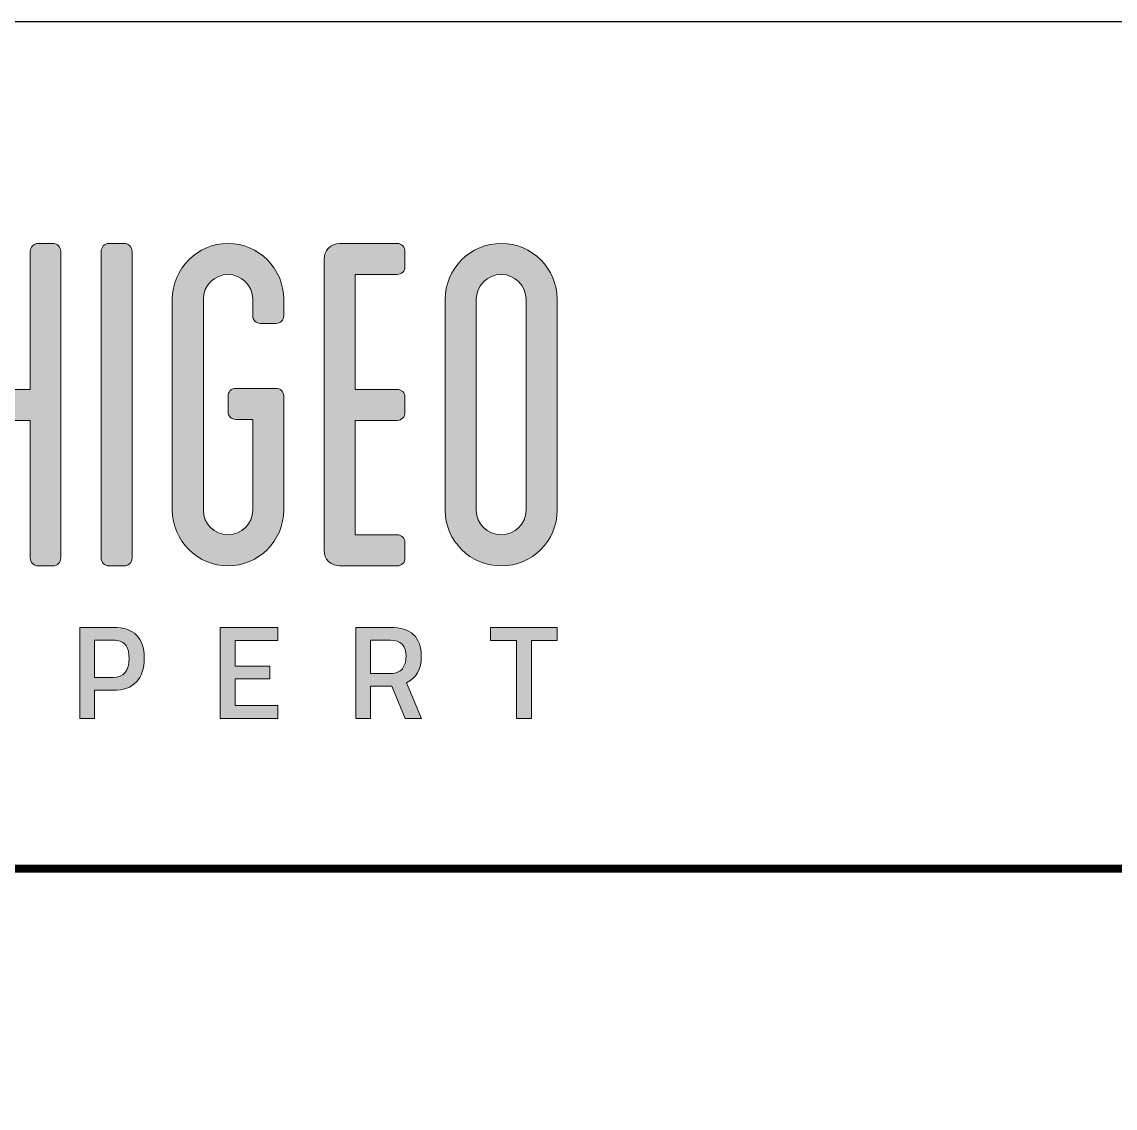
# Model space of a CAD drawing. Header units: millimetres. Extents: x 1856675 to 1856923, y 3169023 to 3169196.
# Drawn here: x 1856890.62 to 1856900.94, y 3169077.19 to 3169087.44 of the extents above; entities that cross this region are included whole.
import ezdxf

# ---------------------------------------------------------------- set-up
doc = ezdxf.new("R2010")
doc.units = ezdxf.units.MM
doc.layers.add('Mise en Page', color=7, linetype='Continuous')

# ---------------------------------------------------------------- blocks, each defined once
blk = doc.blocks.new('A$C020C30D2')
at = {"layer": 'Mise en Page', "true_color": 0x575756}
h = blk.add_hatch(color=251, dxfattribs=at)
h.dxf.hatch_style = 1
edge = h.paths.add_edge_path()
edge.add_spline(control_points=[(7.351, 1.442), (7.392, 1.442), (7.424, 1.474), (7.424, 1.516), (7.424, 1.516), (7.424, 4.411), (7.424, 4.411)], knot_values=[18, 18, 18, 18, 19, 19, 19, 20, 20, 20, 20], degree=3, periodic=0)
edge.add_spline(control_points=[(7.424, 4.411), (7.424, 4.448), (7.392, 4.484), (7.351, 4.484)], knot_values=[20, 20, 20, 20, 21, 21, 21, 21], degree=3, periodic=0)
edge.add_spline(control_points=[(7.351, 4.484), (7.351, 4.484), (7.209, 4.484), (7.209, 4.484)], knot_values=[0, 0, 0, 0, 1, 1, 1, 1], degree=3, periodic=0)
edge.add_spline(control_points=[(7.209, 4.484), (7.168, 4.484), (7.136, 4.448), (7.136, 4.411), (7.136, 4.411), (7.136, 4.085), (7.136, 3.759)], knot_values=[1, 1, 1, 1, 2, 2, 2, 2.5, 2.5, 2.5, 2.5], degree=3, periodic=0)
edge.add_spline(control_points=[(7.136, 3.759), (7.136, 3.433), (7.136, 3.107), (7.136, 3.107), (7.136, 3.107), (7.018, 3.107), (6.9, 3.107)], knot_values=[2.5, 2.5, 2.5, 2.5, 3, 3, 3, 3.5, 3.5, 3.5, 3.5], degree=3, periodic=0)
edge.add_spline(control_points=[(6.9, 3.107), (6.782, 3.107), (6.665, 3.107), (6.665, 3.107), (6.665, 3.107), (6.665, 4.411), (6.665, 4.411)], knot_values=[3.5, 3.5, 3.5, 3.5, 4, 4, 4, 5, 5, 5, 5], degree=3, periodic=0)
edge.add_spline(control_points=[(6.665, 4.411), (6.665, 4.448), (6.633, 4.484), (6.591, 4.484), (6.591, 4.484), (6.445, 4.484), (6.445, 4.484)], knot_values=[5, 5, 5, 5, 6, 6, 6, 7, 7, 7, 7], degree=3, periodic=0)
edge.add_spline(control_points=[(6.445, 4.484), (6.404, 4.484), (6.372, 4.448), (6.372, 4.411)], knot_values=[7, 7, 7, 7, 8, 8, 8, 8], degree=3, periodic=0)
edge.add_spline(control_points=[(6.372, 4.411), (6.372, 4.411), (6.372, 4.407), (6.372, 4.407)], knot_values=[8.00001, 8.00001, 8.00001, 8.00001, 8.99999, 8.99999, 8.99999, 8.99999], degree=3, periodic=0)
edge.add_spline(control_points=[(6.372, 4.407), (6.372, 4.407), (6.372, 4.407), (6.372, 4.407), (6.372, 4.407), (6.372, 1.516), (6.372, 1.516)], knot_values=[8.99999, 8.99999, 8.99999, 8.99999, 9.5, 9.5, 9.5, 10, 10, 10, 10], degree=3, periodic=0)
edge.add_spline(control_points=[(6.372, 1.516), (6.372, 1.474), (6.404, 1.442), (6.445, 1.442), (6.445, 1.442), (6.591, 1.442), (6.591, 1.442)], knot_values=[10, 10, 10, 10, 11, 11, 11, 12, 12, 12, 12], degree=3, periodic=0)
edge.add_spline(control_points=[(6.591, 1.442), (6.633, 1.442), (6.665, 1.474), (6.665, 1.516), (6.665, 1.516), (6.665, 1.84), (6.665, 2.165)], knot_values=[12, 12, 12, 12, 13, 13, 13, 13.5, 13.5, 13.5, 13.5], degree=3, periodic=0)
edge.add_spline(control_points=[(6.665, 2.165), (6.665, 2.49), (6.665, 2.815), (6.665, 2.815), (6.665, 2.815), (6.782, 2.815), (6.9, 2.815)], knot_values=[13.5, 13.5, 13.5, 13.5, 14, 14, 14, 14.5, 14.5, 14.5, 14.5], degree=3, periodic=0)
edge.add_spline(control_points=[(6.9, 2.815), (7.018, 2.815), (7.136, 2.815), (7.136, 2.815), (7.136, 2.815), (7.136, 1.516), (7.136, 1.516)], knot_values=[14.5, 14.5, 14.5, 14.5, 15, 15, 15, 16, 16, 16, 16], degree=3, periodic=0)
edge.add_spline(control_points=[(7.136, 1.516), (7.136, 1.474), (7.168, 1.442), (7.209, 1.442), (7.209, 1.442), (7.351, 1.442), (7.351, 1.442)], knot_values=[16, 16, 16, 16, 17, 17, 17, 18, 18, 18, 18], degree=3, periodic=0)
h = blk.add_hatch(color=251, dxfattribs=at)
h.dxf.hatch_style = 1
edge = h.paths.add_edge_path()
edge.add_spline(control_points=[(8.023, 1.442), (8.064, 1.442), (8.096, 1.474), (8.096, 1.516), (8.096, 1.516), (8.096, 2.239), (8.096, 2.963)], knot_values=[7, 7, 7, 7, 8, 8, 8, 8.5, 8.5, 8.5, 8.5], degree=3, periodic=0)
edge.add_spline(control_points=[(8.096, 2.963), (8.096, 3.687), (8.096, 4.411), (8.096, 4.411)], knot_values=[8.5, 8.5, 8.5, 8.5, 9, 9, 9, 9], degree=3, periodic=0)
edge.add_spline(control_points=[(8.096, 4.411), (8.096, 4.448), (8.064, 4.484), (8.023, 4.484), (8.023, 4.484), (7.877, 4.484), (7.877, 4.484)], knot_values=[0, 0, 0, 0, 1, 1, 1, 2, 2, 2, 2], degree=3, periodic=0)
edge.add_spline(control_points=[(7.877, 4.484), (7.836, 4.484), (7.804, 4.448), (7.804, 4.411)], knot_values=[2, 2, 2, 2, 3, 3, 3, 3], degree=3, periodic=0)
edge.add_spline(control_points=[(7.804, 4.411), (7.804, 4.411), (7.804, 4.407), (7.804, 4.407)], knot_values=[3.00001, 3.00001, 3.00001, 3.00001, 3.99999, 3.99999, 3.99999, 3.99999], degree=3, periodic=0)
edge.add_spline(control_points=[(7.804, 4.407), (7.804, 4.407), (7.804, 4.407), (7.804, 4.407), (7.804, 4.407), (7.804, 1.516), (7.804, 1.516)], knot_values=[3.99999, 3.99999, 3.99999, 3.99999, 4, 4, 4, 5, 5, 5, 5], degree=3, periodic=0)
edge.add_spline(control_points=[(7.804, 1.516), (7.804, 1.474), (7.836, 1.442), (7.877, 1.442), (7.877, 1.442), (8.023, 1.442), (8.023, 1.442)], knot_values=[5, 5, 5, 5, 6, 6, 6, 7, 7, 7, 7], degree=3, periodic=0)
h = blk.add_hatch(color=251, dxfattribs=at)
h.dxf.hatch_style = 1
edge = h.paths.add_edge_path()
edge.add_spline(control_points=[(9.308, 3.73), (9.308, 3.73), (9.455, 3.73), (9.455, 3.73), (9.496, 3.73), (9.528, 3.762), (9.528, 3.803), (9.528, 3.803), (9.528, 3.958), (9.528, 3.958), (9.528, 4.247), (9.29, 4.484), (9.002, 4.484), (8.714, 4.484), (8.476, 4.247), (8.476, 3.958), (8.476, 3.958), (8.476, 1.968), (8.476, 1.968), (8.476, 1.68), (8.714, 1.442), (9.002, 1.442), (9.29, 1.442), (9.528, 1.68), (9.528, 1.968), (9.528, 1.968), (9.528, 3.043), (9.528, 3.043), (9.528, 3.085), (9.496, 3.117), (9.455, 3.117), (9.455, 3.117), (9.075, 3.117), (9.075, 3.117), (9.034, 3.117), (9.002, 3.085), (9.002, 3.043), (9.002, 3.043), (9.002, 2.897), (9.002, 2.897), (9.002, 2.856), (9.034, 2.824), (9.075, 2.824), (9.075, 2.824), (9.235, 2.824), (9.235, 2.824), (9.235, 2.824), (9.235, 1.968), (9.235, 1.968), (9.235, 1.84), (9.13, 1.735), (9.002, 1.735), (8.874, 1.735), (8.769, 1.84), (8.769, 1.968), (8.769, 1.968), (8.769, 3.958), (8.769, 3.958), (8.769, 4.086), (8.874, 4.192), (9.002, 4.192), (9.13, 4.192), (9.235, 4.086), (9.235, 3.958), (9.235, 3.958), (9.235, 3.803), (9.235, 3.803), (9.235, 3.762), (9.267, 3.73), (9.308, 3.73)], knot_values=[0, 0, 0, 0, 1, 1, 1, 2, 2, 2, 3, 3, 3, 4, 4, 4, 5, 5, 5, 6, 6, 6, 7, 7, 7, 8, 8, 8, 9, 9, 9, 10, 10, 10, 11, 11, 11, 12, 12, 12, 13, 13, 13, 14, 14, 14, 15, 15, 15, 16, 16, 16, 17, 17, 17, 18, 18, 18, 19, 19, 19, 20, 20, 20, 21, 21, 21, 22, 22, 22, 23, 23, 23, 23], degree=3, periodic=0)
h = blk.add_hatch(color=251, dxfattribs=at)
h.dxf.hatch_style = 1
edge = h.paths.add_edge_path()
edge.add_spline(control_points=[(10.672, 3.034), (10.672, 3.075), (10.64, 3.107), (10.598, 3.107), (10.598, 3.107), (10.543, 3.107), (10.473, 3.107)], knot_values=[16, 16, 16, 16, 17, 17, 17, 17.375023, 17.375023, 17.375023, 17.375023], degree=3, periodic=0)
edge.add_spline(control_points=[(10.473, 3.107), (10.403, 3.107), (10.319, 3.107), (10.263, 3.107)], knot_values=[17.375023, 17.375023, 17.375023, 17.375023, 17.750015, 17.750015, 17.750015, 17.750015], degree=3, periodic=0)
edge.add_spline(control_points=[(10.263, 3.107), (10.249, 3.107), (10.236, 3.107), (10.227, 3.107)], knot_values=[17.750015, 17.750015, 17.750015, 17.750015, 17.843763, 17.843763, 17.843763, 17.843763], degree=3, periodic=0)
edge.add_spline(control_points=[(10.227, 3.107), (10.217, 3.107), (10.209, 3.107), (10.205, 3.107)], knot_values=[17.843763, 17.843763, 17.843763, 17.843763, 17.937511, 17.937511, 17.937511, 17.937511], degree=3, periodic=0)
edge.add_spline(control_points=[(10.205, 3.107), (10.204, 3.107), (10.203, 3.107), (10.202, 3.107)], knot_values=[17.937511, 17.937511, 17.937511, 17.937511, 17.960948, 17.960948, 17.960948, 17.960948], degree=3, periodic=0)
edge.add_spline(control_points=[(10.202, 3.107), (10.202, 3.107), (10.201, 3.107), (10.201, 3.107)], knot_values=[17.960948, 17.960948, 17.960948, 17.960948, 17.984385, 17.984385, 17.984385, 17.984385], degree=3, periodic=0)
edge.add_spline(control_points=[(10.201, 3.107), (10.201, 3.107), (10.201, 3.107), (10.201, 3.107)], knot_values=[17.984385, 17.984385, 17.984385, 17.984385, 17.990245, 17.990245, 17.990245, 17.990245], degree=3, periodic=0)
edge.add_spline(control_points=[(10.201, 3.107), (10.201, 3.107), (10.201, 3.107), (10.201, 3.107)], knot_values=[17.990245, 17.990245, 17.990245, 17.990245, 17.996104, 17.996104, 17.996104, 17.996104], degree=3, periodic=0)
edge.add_spline(control_points=[(10.201, 3.107), (10.201, 3.107), (10.201, 3.107), (10.201, 3.107)], knot_values=[17.996104, 17.996104, 17.996104, 17.996104, 17.997569, 17.997569, 17.997569, 17.997569], degree=3, periodic=0)
edge.add_spline(control_points=[(10.201, 3.107), (10.201, 3.107), (10.201, 3.107), (10.201, 3.107)], knot_values=[17.997569, 17.997569, 17.997569, 17.997569, 17.999033, 17.999033, 17.999033, 17.999033], degree=3, periodic=0)
edge.add_spline(control_points=[(10.201, 3.107), (10.201, 3.107), (10.201, 3.107), (10.201, 3.107)], knot_values=[17.999033, 17.999033, 17.999033, 17.999033, 17.9994, 17.9994, 17.9994, 17.9994], degree=3, periodic=0)
edge.add_spline(control_points=[(10.201, 3.107), (10.201, 3.107), (10.201, 3.107), (10.201, 3.107)], knot_values=[17.9994, 17.9994, 17.9994, 17.9994, 17.999766, 17.999766, 17.999766, 17.999766], degree=3, periodic=0)
edge.add_spline(control_points=[(10.201, 3.111), (10.201, 3.114), (10.201, 3.119), (10.201, 3.126)], knot_values=[18.031259, 18.031259, 18.031259, 18.031259, 18.078133, 18.078133, 18.078133, 18.078133], degree=3, periodic=0)
edge.add_spline(control_points=[(10.201, 3.126), (10.201, 3.134), (10.201, 3.143), (10.201, 3.154)], knot_values=[18.078133, 18.078133, 18.078133, 18.078133, 18.125007, 18.125007, 18.125007, 18.125007], degree=3, periodic=0)
edge.add_spline(control_points=[(10.201, 3.154), (10.201, 3.199), (10.201, 3.272), (10.201, 3.359)], knot_values=[18.125007, 18.125007, 18.125007, 18.125007, 18.312504, 18.312504, 18.312504, 18.312504], degree=3, periodic=0)
edge.add_spline(control_points=[(10.201, 3.359), (10.201, 3.446), (10.201, 3.548), (10.201, 3.65)], knot_values=[18.312504, 18.312504, 18.312504, 18.312504, 18.5, 18.5, 18.5, 18.5], degree=3, periodic=0)
edge.add_spline(control_points=[(10.201, 3.65), (10.201, 3.751), (10.201, 3.853), (10.201, 3.94)], knot_values=[18.5, 18.5, 18.5, 18.5, 18.687496, 18.687496, 18.687496, 18.687496], degree=3, periodic=0)
edge.add_spline(control_points=[(10.201, 3.94), (10.201, 4.028), (10.201, 4.101), (10.201, 4.145)], knot_values=[18.687496, 18.687496, 18.687496, 18.687496, 18.874993, 18.874993, 18.874993, 18.874993], degree=3, periodic=0)
edge.add_spline(control_points=[(10.201, 4.145), (10.201, 4.156), (10.201, 4.165), (10.201, 4.173)], knot_values=[18.874993, 18.874993, 18.874993, 18.874993, 18.921867, 18.921867, 18.921867, 18.921867], degree=3, periodic=0)
edge.add_spline(control_points=[(10.201, 4.173), (10.201, 4.18), (10.201, 4.185), (10.201, 4.189)], knot_values=[18.921867, 18.921867, 18.921867, 18.921867, 18.968741, 18.968741, 18.968741, 18.968741], degree=3, periodic=0)
edge.add_spline(control_points=[(10.201, 4.189), (10.201, 4.189), (10.201, 4.19), (10.201, 4.19)], knot_values=[18.968741, 18.968741, 18.968741, 18.968741, 18.980459, 18.980459, 18.980459, 18.980459], degree=3, periodic=0)
edge.add_spline(control_points=[(10.201, 4.19), (10.201, 4.191), (10.201, 4.191), (10.201, 4.191)], knot_values=[18.980459, 18.980459, 18.980459, 18.980459, 18.992178, 18.992178, 18.992178, 18.992178], degree=3, periodic=0)
edge.add_spline(control_points=[(10.201, 4.191), (10.201, 4.191), (10.201, 4.192), (10.201, 4.192)], knot_values=[18.992178, 18.992178, 18.992178, 18.992178, 18.995107, 18.995107, 18.995107, 18.995107], degree=3, periodic=0)
edge.add_spline(control_points=[(10.201, 4.192), (10.201, 4.192), (10.201, 4.192), (10.201, 4.192)], knot_values=[18.995107, 18.995107, 18.995107, 18.995107, 18.998037, 18.998037, 18.998037, 18.998037], degree=3, periodic=0)
edge.add_spline(control_points=[(10.201, 4.192), (10.201, 4.192), (10.201, 4.192), (10.201, 4.192)], knot_values=[18.998037, 18.998037, 18.998037, 18.998037, 18.998769, 18.998769, 18.998769, 18.998769], degree=3, periodic=0)
edge.add_spline(control_points=[(10.201, 4.192), (10.201, 4.192), (10.201, 4.192), (10.201, 4.192)], knot_values=[18.998769, 18.998769, 18.998769, 18.998769, 18.999502, 18.999502, 18.999502, 18.999502], degree=3, periodic=0)
edge.add_spline(control_points=[(10.201, 4.192), (10.201, 4.192), (10.201, 4.192), (10.201, 4.192)], knot_values=[18.999502, 18.999502, 18.999502, 18.999502, 18.999685, 18.999685, 18.999685, 18.999685], degree=3, periodic=0)
edge.add_spline(control_points=[(10.201, 4.192), (10.201, 4.192), (10.201, 4.192), (10.201, 4.192)], knot_values=[18.999685, 18.999685, 18.999685, 18.999685, 18.999868, 18.999868, 18.999868, 18.999868], degree=3, periodic=0)
edge.add_spline(control_points=[(10.205, 4.192), (10.209, 4.192), (10.217, 4.192), (10.227, 4.192)], knot_values=[19.062489, 19.062489, 19.062489, 19.062489, 19.156237, 19.156237, 19.156237, 19.156237], degree=3, periodic=0)
edge.add_spline(control_points=[(10.227, 4.192), (10.236, 4.192), (10.249, 4.192), (10.263, 4.192)], knot_values=[19.156237, 19.156237, 19.156237, 19.156237, 19.249985, 19.249985, 19.249985, 19.249985], degree=3, periodic=0)
edge.add_spline(control_points=[(10.263, 4.192), (10.319, 4.192), (10.403, 4.192), (10.473, 4.192)], knot_values=[19.249985, 19.249985, 19.249985, 19.249985, 19.624977, 19.624977, 19.624977, 19.624977], degree=3, periodic=0)
edge.add_spline(control_points=[(10.473, 4.192), (10.543, 4.192), (10.598, 4.192), (10.598, 4.192)], knot_values=[19.624977, 19.624977, 19.624977, 19.624977, 20, 20, 20, 20], degree=3, periodic=0)
edge.add_spline(control_points=[(10.598, 4.192), (10.64, 4.192), (10.672, 4.224), (10.672, 4.265), (10.672, 4.265), (10.672, 4.411), (10.672, 4.411)], knot_values=[0, 0, 0, 0, 1, 1, 1, 2, 2, 2, 2], degree=3, periodic=0)
edge.add_spline(control_points=[(10.672, 4.411), (10.672, 4.448), (10.64, 4.484), (10.598, 4.484), (10.598, 4.484), (10.054, 4.484), (10.054, 4.484)], knot_values=[2, 2, 2, 2, 3, 3, 3, 4, 4, 4, 4], degree=3, periodic=0)
edge.add_spline(control_points=[(10.054, 4.484), (9.972, 4.484), (9.908, 4.416), (9.908, 4.338), (9.908, 4.338), (9.908, 1.589), (9.908, 1.589)], knot_values=[4, 4, 4, 4, 5, 5, 5, 6, 6, 6, 6], degree=3, periodic=0)
edge.add_spline(control_points=[(9.908, 1.589), (9.908, 1.506), (9.972, 1.442), (10.054, 1.442), (10.054, 1.442), (10.598, 1.442), (10.598, 1.442)], knot_values=[6, 6, 6, 6, 7, 7, 7, 8, 8, 8, 8], degree=3, periodic=0)
edge.add_spline(control_points=[(10.598, 1.442), (10.64, 1.442), (10.672, 1.474), (10.672, 1.516), (10.672, 1.516), (10.672, 1.662), (10.672, 1.662)], knot_values=[8, 8, 8, 8, 9, 9, 9, 10, 10, 10, 10], degree=3, periodic=0)
edge.add_spline(control_points=[(10.672, 1.662), (10.672, 1.699), (10.64, 1.735), (10.598, 1.735), (10.598, 1.735), (10.499, 1.735), (10.399, 1.735)], knot_values=[10, 10, 10, 10, 11, 11, 11, 11.5, 11.5, 11.5, 11.5], degree=3, periodic=0)
edge.add_spline(control_points=[(10.399, 1.735), (10.3, 1.735), (10.201, 1.735), (10.201, 1.735), (10.201, 1.735), (10.201, 2.005), (10.201, 2.275)], knot_values=[11.5, 11.5, 11.5, 11.5, 12, 12, 12, 12.5, 12.5, 12.5, 12.5], degree=3, periodic=0)
edge.add_spline(control_points=[(10.201, 2.275), (10.201, 2.545), (10.201, 2.815), (10.201, 2.815), (10.201, 2.815), (10.598, 2.815), (10.598, 2.815)], knot_values=[12.5, 12.5, 12.5, 12.5, 13, 13, 13, 14, 14, 14, 14], degree=3, periodic=0)
edge.add_spline(control_points=[(10.598, 2.815), (10.64, 2.815), (10.672, 2.851), (10.672, 2.888), (10.672, 2.888), (10.672, 3.034), (10.672, 3.034)], knot_values=[14, 14, 14, 14, 15, 15, 15, 16, 16, 16, 16], degree=3, periodic=0)
h = blk.add_hatch(color=251, dxfattribs=at)
h.dxf.hatch_style = 1
h.paths.add_polyline_path([(11.815, 3.952), (11.815, 1.968), (11.814, 1.946), (11.811, 1.924), (11.806, 1.903), (11.799, 1.883), (11.79, 1.863), (11.78, 1.845), (11.767, 1.828), (11.754, 1.811), (11.739, 1.796), (11.723, 1.783), (11.705, 1.771), (11.687, 1.76), (11.668, 1.751), (11.647, 1.744), (11.626, 1.739), (11.604, 1.736), (11.582, 1.735), (11.571, 1.735), (11.559, 1.736), (11.548, 1.737), (11.537, 1.739), (11.526, 1.741), (11.516, 1.744), (11.505, 1.747), (11.495, 1.751), (11.485, 1.755), (11.475, 1.76), (11.466, 1.765), (11.457, 1.77), (11.448, 1.776), (11.439, 1.782), (11.431, 1.788), (11.423, 1.795), (11.415, 1.802), (11.408, 1.809), (11.401, 1.817), (11.394, 1.825), (11.388, 1.833), (11.382, 1.842), (11.376, 1.851), (11.371, 1.86), (11.366, 1.87), (11.362, 1.879), (11.358, 1.889), (11.355, 1.899), (11.352, 1.909), (11.349, 1.92), (11.347, 1.93), (11.346, 1.941), (11.345, 1.952), (11.344, 1.963), (11.344, 1.97), (11.344, 3.954), (11.345, 3.977), (11.348, 3.999), (11.354, 4.021), (11.361, 4.042), (11.369, 4.062), (11.38, 4.081), (11.392, 4.098), (11.406, 4.115), (11.421, 4.13), (11.437, 4.144), (11.455, 4.156), (11.474, 4.166), (11.494, 4.175), (11.515, 4.182), (11.536, 4.187), (11.559, 4.191), (11.582, 4.192), (11.592, 4.191), (11.602, 4.191), (11.612, 4.19), (11.622, 4.188), (11.632, 4.186), (11.642, 4.184), (11.651, 4.181), (11.66, 4.178), (11.669, 4.174), (11.678, 4.17), (11.687, 4.166), (11.696, 4.162), (11.704, 4.157), (11.712, 4.151), (11.72, 4.146), (11.728, 4.14), (11.735, 4.134), (11.742, 4.127), (11.749, 4.12), (11.755, 4.113), (11.762, 4.106), (11.768, 4.098), (11.773, 4.09), (11.779, 4.082), (11.784, 4.073), (11.788, 4.065), (11.793, 4.056), (11.797, 4.047), (11.8, 4.038), (11.804, 4.028), (11.807, 4.019), (11.809, 4.009), (11.811, 3.999), (11.813, 3.989), (11.814, 3.978), (11.815, 3.968), (11.815, 3.957)])
h.paths.add_polyline_path([(11.582, 4.484), (11.561, 4.484), (11.541, 4.483), (11.521, 4.481), (11.501, 4.478), (11.482, 4.475), (11.462, 4.471), (11.443, 4.466), (11.424, 4.46), (11.406, 4.454), (11.388, 4.447), (11.37, 4.44), (11.352, 4.432), (11.335, 4.423), (11.318, 4.414), (11.302, 4.404), (11.285, 4.394), (11.27, 4.383), (11.255, 4.371), (11.24, 4.359), (11.225, 4.346), (11.211, 4.333), (11.198, 4.32), (11.185, 4.306), (11.173, 4.291), (11.161, 4.276), (11.149, 4.261), (11.138, 4.245), (11.128, 4.229), (11.119, 4.212), (11.109, 4.195), (11.101, 4.178), (11.093, 4.16), (11.086, 4.142), (11.079, 4.124), (11.073, 4.105), (11.068, 4.086), (11.063, 4.067), (11.06, 4.048), (11.056, 4.028), (11.054, 4.008), (11.052, 3.988), (11.052, 3.967), (11.051, 3.953), (11.051, 3.948), (11.051, 3.937), (11.051, 3.919), (11.051, 3.896), (11.051, 3.868), (11.051, 3.836), (11.051, 3.798), (11.051, 3.756), (11.051, 3.71), (11.051, 3.661), (11.051, 3.608), (11.051, 3.552), (11.051, 3.493), (11.051, 3.432), (11.051, 3.369), (11.051, 3.304), (11.051, 3.237), (11.051, 3.169), (11.051, 3.1), (11.051, 3.031), (11.051, 2.961), (11.051, 2.891), (11.051, 2.822), (11.051, 2.753), (11.051, 2.685), (11.051, 2.618), (11.051, 2.553), (11.051, 2.49), (11.051, 2.429), (11.051, 2.37), (11.051, 2.314), (11.051, 2.261), (11.051, 2.212), (11.051, 2.166), (11.051, 2.124), (11.051, 2.087), (11.051, 2.054), (11.051, 2.026), (11.051, 2.003), (11.051, 1.986), (11.051, 1.974), (11.051, 1.969), (11.052, 1.955), (11.052, 1.934), (11.054, 1.914), (11.056, 1.894), (11.06, 1.875), (11.063, 1.855), (11.068, 1.836), (11.073, 1.817), (11.079, 1.799), (11.086, 1.781), (11.093, 1.763), (11.101, 1.745), (11.109, 1.728), (11.119, 1.711), (11.128, 1.695), (11.138, 1.679), (11.149, 1.663), (11.161, 1.648), (11.173, 1.633), (11.185, 1.619), (11.198, 1.605), (11.211, 1.591), (11.225, 1.578), (11.24, 1.566), (11.255, 1.554), (11.27, 1.542), (11.285, 1.532), (11.302, 1.521), (11.318, 1.512), (11.335, 1.502), (11.352, 1.494), (11.37, 1.486), (11.388, 1.479), (11.406, 1.472), (11.424, 1.466), (11.443, 1.46), (11.462, 1.456), (11.482, 1.452), (11.501, 1.448), (11.521, 1.446), (11.541, 1.444), (11.561, 1.443), (11.582, 1.442), (11.602, 1.443), (11.622, 1.444), (11.642, 1.446), (11.662, 1.448), (11.681, 1.452), (11.7, 1.456), (11.719, 1.46), (11.738, 1.466), (11.756, 1.472), (11.774, 1.479), (11.792, 1.486), (11.809, 1.494), (11.826, 1.502), (11.843, 1.512), (11.859, 1.521), (11.875, 1.532), (11.891, 1.542), (11.906, 1.554), (11.92, 1.566), (11.935, 1.578), (11.949, 1.591), (11.962, 1.605), (11.975, 1.619), (11.987, 1.633), (11.999, 1.648), (12.01, 1.663), (12.021, 1.679), (12.031, 1.695), (12.041, 1.711), (12.05, 1.728), (12.059, 1.745), (12.066, 1.763), (12.074, 1.781), (12.08, 1.799), (12.086, 1.817), (12.091, 1.836), (12.096, 1.855), (12.1, 1.875), (12.103, 1.894), (12.105, 1.914), (12.107, 1.934), (12.108, 1.955), (12.108, 1.969), (12.108, 1.974), (12.108, 1.986), (12.108, 2.003), (12.108, 2.026), (12.108, 2.054), (12.108, 2.087), (12.108, 2.124), (12.108, 2.166), (12.108, 2.212), (12.108, 2.261), (12.108, 2.314), (12.108, 2.37), (12.108, 2.429), (12.108, 2.49), (12.108, 2.553), (12.108, 2.618), (12.108, 2.685), (12.108, 2.753), (12.108, 2.822), (12.108, 2.891), (12.108, 2.961), (12.108, 3.031), (12.108, 3.1), (12.108, 3.169), (12.108, 3.237), (12.108, 3.304), (12.108, 3.369), (12.108, 3.432), (12.108, 3.493), (12.108, 3.552), (12.108, 3.608), (12.108, 3.661), (12.108, 3.71), (12.108, 3.756), (12.108, 3.798), (12.108, 3.836), (12.108, 3.868), (12.108, 3.896), (12.108, 3.919), (12.108, 3.937), (12.108, 3.948), (12.108, 3.953), (12.108, 3.967), (12.107, 3.988), (12.105, 4.008), (12.103, 4.028), (12.1, 4.048), (12.096, 4.067), (12.091, 4.086), (12.086, 4.105), (12.08, 4.124), (12.074, 4.142), (12.066, 4.16), (12.059, 4.178), (12.05, 4.195), (12.041, 4.212), (12.031, 4.229), (12.021, 4.245), (12.01, 4.261), (11.999, 4.276), (11.987, 4.291), (11.975, 4.306), (11.962, 4.32), (11.949, 4.333), (11.935, 4.346), (11.92, 4.359), (11.906, 4.371), (11.891, 4.383), (11.875, 4.394), (11.859, 4.404), (11.843, 4.414), (11.826, 4.423), (11.809, 4.432), (11.792, 4.44), (11.774, 4.447), (11.756, 4.454), (11.738, 4.46), (11.719, 4.466), (11.7, 4.471), (11.681, 4.475), (11.662, 4.478), (11.642, 4.481), (11.622, 4.483), (11.602, 4.484)])
h = blk.add_hatch(color=251, dxfattribs=at)
h.dxf.hatch_style = 1
h.paths.add_polyline_path([(7.963, 0.394), (7.954, 0.392), (7.945, 0.39), (7.935, 0.389), (7.925, 0.389), (7.917, 0.388), (7.742, 0.388), (7.742, 0.74), (7.742, 0.74), (7.917, 0.74), (7.934, 0.74), (7.949, 0.738), (7.964, 0.736), (7.978, 0.732), (7.99, 0.728), (8.002, 0.723), (8.013, 0.716), (8.022, 0.709), (8.031, 0.7), (8.039, 0.691), (8.045, 0.68), (8.051, 0.668), (8.056, 0.655), (8.06, 0.641), (8.063, 0.625), (8.066, 0.609), (8.067, 0.591), (8.068, 0.572), (8.067, 0.559), (8.067, 0.547), (8.066, 0.536), (8.065, 0.525), (8.063, 0.514), (8.061, 0.503), (8.059, 0.494), (8.056, 0.484), (8.053, 0.475), (8.049, 0.467), (8.046, 0.459), (8.041, 0.451), (8.037, 0.444), (8.032, 0.437), (8.027, 0.431), (8.021, 0.425), (8.015, 0.419), (8.009, 0.414), (8.002, 0.41), (7.995, 0.406), (7.987, 0.402), (7.98, 0.399), (7.971, 0.396)])
h.paths.add_polyline_path([(8.137, 0.346), (8.142, 0.351), (8.146, 0.356), (8.15, 0.361), (8.155, 0.366), (8.158, 0.372), (8.162, 0.377), (8.166, 0.383), (8.169, 0.389), (8.173, 0.395), (8.176, 0.401), (8.179, 0.408), (8.182, 0.414), (8.185, 0.421), (8.188, 0.427), (8.19, 0.434), (8.192, 0.441), (8.195, 0.448), (8.197, 0.456), (8.199, 0.463), (8.2, 0.471), (8.202, 0.478), (8.204, 0.486), (8.205, 0.494), (8.206, 0.502), (8.207, 0.51), (8.208, 0.519), (8.209, 0.527), (8.21, 0.536), (8.21, 0.545), (8.211, 0.554), (8.211, 0.563), (8.211, 0.572), (8.211, 0.59), (8.21, 0.607), (8.208, 0.624), (8.206, 0.64), (8.204, 0.655), (8.201, 0.67), (8.197, 0.685), (8.193, 0.698), (8.188, 0.712), (8.182, 0.724), (8.176, 0.737), (8.17, 0.748), (8.162, 0.759), (8.155, 0.77), (8.146, 0.779), (8.138, 0.789), (8.128, 0.798), (8.118, 0.806), (8.108, 0.813), (8.096, 0.82), (8.085, 0.827), (8.072, 0.833), (8.06, 0.838), (8.046, 0.843), (8.032, 0.847), (8.017, 0.851), (8.002, 0.854), (7.987, 0.857), (7.97, 0.859), (7.953, 0.86), (7.936, 0.861), (7.918, 0.861), (7.917, 0.861), (7.914, 0.861), (7.91, 0.861), (7.904, 0.861), (7.897, 0.861), (7.889, 0.861), (7.879, 0.861), (7.869, 0.861), (7.857, 0.861), (7.845, 0.861), (7.832, 0.861), (7.818, 0.861), (7.804, 0.861), (7.79, 0.861), (7.775, 0.861), (7.76, 0.861), (7.745, 0.861), (7.731, 0.861), (7.716, 0.861), (7.702, 0.861), (7.689, 0.861), (7.676, 0.861), (7.663, 0.861), (7.652, 0.861), (7.641, 0.861), (7.632, 0.861), (7.623, 0.861), (7.616, 0.861), (7.61, 0.861), (7.606, 0.861), (7.603, 0.861), (7.602, 0.861), (7.602, 0.859), (7.602, 0.851), (7.602, 0.84), (7.602, 0.824), (7.602, 0.805), (7.602, 0.782), (7.602, 0.756), (7.602, 0.727), (7.602, 0.695), (7.602, 0.661), (7.602, 0.626), (7.602, 0.589), (7.602, 0.55), (7.602, 0.511), (7.602, 0.471), (7.602, 0.431), (7.602, 0.39), (7.602, 0.35), (7.602, 0.311), (7.602, 0.272), (7.602, 0.235), (7.602, 0.2), (7.602, 0.166), (7.602, 0.135), (7.602, 0.106), (7.602, 0.079), (7.602, 0.056), (7.602, 0.037), (7.602, 0.021), (7.602, 0.01), (7.602, 0.002), (7.602, 0), (7.603, 0), (7.604, 0), (7.606, 0), (7.608, 0), (7.612, 0), (7.615, 0), (7.62, 0), (7.624, 0), (7.629, 0), (7.635, 0), (7.641, 0), (7.647, 0), (7.653, 0), (7.659, 0), (7.666, 0), (7.672, 0), (7.679, 0), (7.685, 0), (7.692, 0), (7.698, 0), (7.704, 0), (7.71, 0), (7.715, 0), (7.72, 0), (7.725, 0), (7.729, 0), (7.733, 0), (7.736, 0), (7.739, 0), (7.74, 0), (7.742, 0), (7.742, 0), (7.742, 0.001), (7.742, 0.003), (7.742, 0.007), (7.742, 0.012), (7.742, 0.018), (7.742, 0.025), (7.742, 0.033), (7.742, 0.042), (7.742, 0.052), (7.742, 0.062), (7.742, 0.073), (7.742, 0.085), (7.742, 0.097), (7.742, 0.109), (7.742, 0.121), (7.742, 0.134), (7.742, 0.146), (7.742, 0.159), (7.742, 0.171), (7.742, 0.183), (7.742, 0.195), (7.742, 0.206), (7.742, 0.216), (7.742, 0.226), (7.742, 0.235), (7.742, 0.243), (7.742, 0.25), (7.742, 0.256), (7.742, 0.261), (7.742, 0.265), (7.742, 0.267), (7.742, 0.268), (7.742, 0.268), (7.744, 0.268), (7.746, 0.268), (7.75, 0.268), (7.753, 0.268), (7.758, 0.268), (7.764, 0.268), (7.769, 0.268), (7.776, 0.268), (7.783, 0.268), (7.79, 0.268), (7.798, 0.268), (7.805, 0.268), (7.814, 0.268), (7.822, 0.268), (7.83, 0.268), (7.838, 0.268), (7.846, 0.268), (7.854, 0.268), (7.862, 0.268), (7.87, 0.268), (7.877, 0.268), (7.884, 0.268), (7.89, 0.268), (7.896, 0.268), (7.902, 0.268), (7.906, 0.268), (7.91, 0.268), (7.914, 0.268), (7.916, 0.268), (7.917, 0.268), (7.918, 0.268), (7.927, 0.268), (7.936, 0.268), (7.945, 0.268), (7.953, 0.269), (7.962, 0.27), (7.97, 0.271), (7.978, 0.271), (7.986, 0.273), (7.994, 0.274), (8.002, 0.275), (8.01, 0.277), (8.017, 0.279), (8.024, 0.281), (8.032, 0.283), (8.039, 0.285), (8.046, 0.287), (8.052, 0.29), (8.059, 0.292), (8.066, 0.295), (8.072, 0.298), (8.078, 0.301), (8.084, 0.305), (8.09, 0.308), (8.096, 0.312), (8.102, 0.315), (8.107, 0.319), (8.113, 0.323), (8.118, 0.327), (8.123, 0.332), (8.128, 0.336), (8.133, 0.341)])
h = blk.add_hatch(color=251, dxfattribs=at)
h.dxf.hatch_style = 1
h.paths.add_polyline_path([(9.396, 0.495), (9.068, 0.495), (9.068, 0.739), (9.472, 0.739), (9.472, 0.861), (8.929, 0.861), (8.929, 0), (9.472, 0), (9.472, 0.123), (9.068, 0.123), (9.068, 0.375), (9.396, 0.375)])
h = blk.add_hatch(color=251, dxfattribs=at)
h.dxf.hatch_style = 1
h.paths.add_polyline_path([(10.539, 0.427), (10.536, 0.427), (10.347, 0.427), (10.347, 0.428), (10.347, 0.74), (10.534, 0.74), (10.551, 0.74), (10.567, 0.738), (10.582, 0.736), (10.596, 0.732), (10.609, 0.727), (10.62, 0.721), (10.631, 0.714), (10.641, 0.706), (10.65, 0.697), (10.657, 0.687), (10.664, 0.676), (10.67, 0.663), (10.674, 0.65), (10.678, 0.636), (10.68, 0.62), (10.682, 0.603), (10.682, 0.586), (10.682, 0.57), (10.681, 0.555), (10.678, 0.541), (10.675, 0.528), (10.672, 0.515), (10.667, 0.503), (10.661, 0.491), (10.655, 0.481), (10.647, 0.471), (10.643, 0.466), (10.639, 0.461), (10.634, 0.457), (10.629, 0.453), (10.624, 0.449), (10.618, 0.446), (10.612, 0.443), (10.606, 0.44), (10.6, 0.437), (10.593, 0.435), (10.586, 0.433), (10.579, 0.431), (10.572, 0.43), (10.564, 0.429), (10.556, 0.428), (10.548, 0.428)])
h.paths.add_polyline_path([(10.549, 0.307), (10.55, 0.305), (10.551, 0.301), (10.554, 0.295), (10.557, 0.287), (10.562, 0.276), (10.566, 0.264), (10.572, 0.25), (10.578, 0.236), (10.584, 0.22), (10.591, 0.203), (10.598, 0.185), (10.606, 0.168), (10.613, 0.15), (10.62, 0.132), (10.627, 0.114), (10.634, 0.097), (10.641, 0.081), (10.647, 0.065), (10.653, 0.051), (10.658, 0.038), (10.663, 0.026), (10.667, 0.016), (10.67, 0.009), (10.672, 0.003), (10.673, 0), (10.674, 0), (10.675, 0), (10.677, 0), (10.681, 0), (10.686, 0), (10.691, 0), (10.698, 0), (10.705, 0), (10.712, 0), (10.72, 0), (10.729, 0), (10.738, 0), (10.747, 0), (10.756, 0), (10.765, 0), (10.773, 0), (10.782, 0), (10.79, 0), (10.797, 0), (10.804, 0), (10.811, 0), (10.816, 0), (10.82, 0), (10.824, 0), (10.826, 0), (10.827, 0), (10.827, 0.001), (10.825, 0.005), (10.822, 0.011), (10.819, 0.02), (10.814, 0.031), (10.808, 0.044), (10.802, 0.059), (10.795, 0.075), (10.788, 0.092), (10.78, 0.111), (10.772, 0.13), (10.764, 0.149), (10.756, 0.169), (10.748, 0.189), (10.739, 0.208), (10.731, 0.227), (10.724, 0.246), (10.716, 0.263), (10.71, 0.279), (10.703, 0.294), (10.698, 0.307), (10.693, 0.318), (10.69, 0.327), (10.687, 0.333), (10.685, 0.337), (10.687, 0.339), (10.698, 0.345), (10.708, 0.35), (10.718, 0.356), (10.727, 0.363), (10.736, 0.37), (10.745, 0.377), (10.753, 0.384), (10.761, 0.392), (10.768, 0.4), (10.775, 0.409), (10.781, 0.418), (10.787, 0.427), (10.793, 0.437), (10.798, 0.447), (10.802, 0.457), (10.807, 0.468), (10.811, 0.479), (10.814, 0.491), (10.817, 0.503), (10.819, 0.515), (10.822, 0.527), (10.823, 0.54), (10.824, 0.554), (10.825, 0.567), (10.826, 0.581), (10.826, 0.6), (10.825, 0.62), (10.823, 0.64), (10.82, 0.659), (10.816, 0.677), (10.812, 0.694), (10.806, 0.71), (10.8, 0.726), (10.793, 0.74), (10.785, 0.754), (10.776, 0.767), (10.766, 0.779), (10.755, 0.79), (10.743, 0.801), (10.731, 0.81), (10.717, 0.819), (10.703, 0.827), (10.688, 0.834), (10.672, 0.841), (10.655, 0.846), (10.637, 0.851), (10.618, 0.854), (10.598, 0.857), (10.578, 0.859), (10.556, 0.861), (10.534, 0.861), (10.533, 0.861), (10.528, 0.861), (10.522, 0.861), (10.513, 0.861), (10.502, 0.861), (10.489, 0.861), (10.474, 0.861), (10.458, 0.861), (10.441, 0.861), (10.423, 0.861), (10.405, 0.861), (10.386, 0.861), (10.367, 0.861), (10.348, 0.861), (10.329, 0.861), (10.311, 0.861), (10.293, 0.861), (10.277, 0.861), (10.261, 0.861), (10.247, 0.861), (10.235, 0.861), (10.225, 0.861), (10.217, 0.861), (10.211, 0.861), (10.208, 0.861), (10.207, 0.86), (10.207, 0.854), (10.207, 0.84), (10.207, 0.82), (10.207, 0.794), (10.207, 0.762), (10.207, 0.727), (10.207, 0.687), (10.207, 0.644), (10.207, 0.598), (10.207, 0.55), (10.207, 0.501), (10.207, 0.451), (10.207, 0.4), (10.207, 0.35), (10.207, 0.301), (10.207, 0.254), (10.207, 0.208), (10.207, 0.166), (10.207, 0.127), (10.207, 0.092), (10.207, 0.062), (10.207, 0.037), (10.207, 0.018), (10.207, 0.005), (10.207, 0), (10.208, 0), (10.209, 0), (10.212, 0), (10.216, 0), (10.22, 0), (10.225, 0), (10.232, 0), (10.238, 0), (10.245, 0), (10.253, 0), (10.261, 0), (10.269, 0), (10.277, 0), (10.285, 0), (10.293, 0), (10.301, 0), (10.309, 0), (10.316, 0), (10.322, 0), (10.329, 0), (10.334, 0), (10.338, 0), (10.342, 0), (10.345, 0), (10.346, 0), (10.347, 0), (10.347, 0.002), (10.347, 0.006), (10.347, 0.013), (10.347, 0.022), (10.347, 0.033), (10.347, 0.045), (10.347, 0.059), (10.347, 0.074), (10.347, 0.09), (10.347, 0.107), (10.347, 0.125), (10.347, 0.143), (10.347, 0.161), (10.347, 0.178), (10.347, 0.196), (10.347, 0.213), (10.347, 0.229), (10.347, 0.245), (10.347, 0.259), (10.347, 0.272), (10.347, 0.283), (10.347, 0.292), (10.347, 0.299), (10.347, 0.304), (10.347, 0.306), (10.347, 0.307), (10.349, 0.307), (10.353, 0.307), (10.358, 0.307), (10.364, 0.307), (10.372, 0.307), (10.38, 0.307), (10.39, 0.307), (10.4, 0.307), (10.411, 0.307), (10.422, 0.307), (10.434, 0.307), (10.446, 0.307), (10.457, 0.307), (10.469, 0.307), (10.481, 0.307), (10.492, 0.307), (10.502, 0.307), (10.512, 0.307), (10.521, 0.307), (10.529, 0.307), (10.536, 0.307), (10.541, 0.307), (10.546, 0.307), (10.548, 0.307)])
h = blk.add_hatch(color=251, dxfattribs=at)
h.dxf.hatch_style = 1
h.paths.add_polyline_path([(12.108, 0.861), (11.48, 0.861), (11.48, 0.737), (11.725, 0.737), (11.725, 0), (11.865, 0), (11.865, 0.737), (12.108, 0.737)])
at = {"layer": 'Mise en Page', "color": 251, "lineweight": 0, "true_color": 0x575756}
for points in [[(9.472, 0), (9.472, 0.123), (9.068, 0.123), (9.068, 0.375), (9.396, 0.375), (9.396, 0.495), (9.068, 0.495), (9.068, 0.739), (9.472, 0.739), (9.472, 0.861), (8.929, 0.861), (8.929, 0), (9.472, 0)], [(11.725, 0.737), (11.725, 0), (11.865, 0), (11.865, 0.737), (12.108, 0.737), (12.108, 0.861), (11.48, 0.861), (11.48, 0.737), (11.725, 0.737)]]:
    blk.add_lwpolyline(points, dxfattribs=at)
for points, knots in [([(7.351, 4.484), (7.351, 4.484), (7.209, 4.484), (7.209, 4.484), (7.168, 4.484), (7.136, 4.448), (7.136, 4.411), (7.136, 4.411), (7.136, 3.107), (7.136, 3.107), (7.136, 3.107), (6.665, 3.107), (6.665, 3.107), (6.665, 3.107), (6.665, 4.411), (6.665, 4.411), (6.665, 4.448), (6.633, 4.484), (6.591, 4.484), (6.591, 4.484), (6.445, 4.484), (6.445, 4.484), (6.404, 4.484), (6.372, 4.448), (6.372, 4.411), (6.372, 4.411), (6.372, 4.407), (6.372, 4.407), (6.372, 4.407), (6.372, 1.516), (6.372, 1.516), (6.372, 1.474), (6.404, 1.442), (6.445, 1.442), (6.445, 1.442), (6.591, 1.442), (6.591, 1.442), (6.633, 1.442), (6.665, 1.474), (6.665, 1.516), (6.665, 1.516), (6.665, 2.815), (6.665, 2.815), (6.665, 2.815), (7.136, 2.815), (7.136, 2.815), (7.136, 2.815), (7.136, 1.516), (7.136, 1.516), (7.136, 1.474), (7.168, 1.442), (7.209, 1.442), (7.209, 1.442), (7.351, 1.442), (7.351, 1.442), (7.392, 1.442), (7.424, 1.474), (7.424, 1.516), (7.424, 1.516), (7.424, 4.411), (7.424, 4.411), (7.424, 4.448), (7.392, 4.484), (7.351, 4.484)], [0, 0, 0, 0, 1, 1, 1, 2, 2, 2, 3, 3, 3, 4, 4, 4, 5, 5, 5, 6, 6, 6, 7, 7, 7, 8, 8, 8, 9, 9, 9, 10, 10, 10, 11, 11, 11, 12, 12, 12, 13, 13, 13, 14, 14, 14, 15, 15, 15, 16, 16, 16, 17, 17, 17, 18, 18, 18, 19, 19, 19, 20, 20, 20, 21, 21, 21, 21]), ([(8.096, 4.411), (8.096, 4.448), (8.064, 4.484), (8.023, 4.484), (8.023, 4.484), (7.877, 4.484), (7.877, 4.484), (7.836, 4.484), (7.804, 4.448), (7.804, 4.411), (7.804, 4.411), (7.804, 4.407), (7.804, 4.407), (7.804, 4.407), (7.804, 1.516), (7.804, 1.516), (7.804, 1.474), (7.836, 1.442), (7.877, 1.442), (7.877, 1.442), (8.023, 1.442), (8.023, 1.442), (8.064, 1.442), (8.096, 1.474), (8.096, 1.516), (8.096, 1.516), (8.096, 4.411), (8.096, 4.411)], [0, 0, 0, 0, 1, 1, 1, 2, 2, 2, 3, 3, 3, 4, 4, 4, 5, 5, 5, 6, 6, 6, 7, 7, 7, 8, 8, 8, 9, 9, 9, 9]), ([(9.308, 3.73), (9.308, 3.73), (9.455, 3.73), (9.455, 3.73), (9.496, 3.73), (9.528, 3.762), (9.528, 3.803), (9.528, 3.803), (9.528, 3.958), (9.528, 3.958), (9.528, 4.247), (9.29, 4.484), (9.002, 4.484), (8.714, 4.484), (8.476, 4.247), (8.476, 3.958), (8.476, 3.958), (8.476, 1.968), (8.476, 1.968), (8.476, 1.68), (8.714, 1.442), (9.002, 1.442), (9.29, 1.442), (9.528, 1.68), (9.528, 1.968), (9.528, 1.968), (9.528, 3.043), (9.528, 3.043), (9.528, 3.085), (9.496, 3.117), (9.455, 3.117), (9.455, 3.117), (9.075, 3.117), (9.075, 3.117), (9.034, 3.117), (9.002, 3.085), (9.002, 3.043), (9.002, 3.043), (9.002, 2.897), (9.002, 2.897), (9.002, 2.856), (9.034, 2.824), (9.075, 2.824), (9.075, 2.824), (9.235, 2.824), (9.235, 2.824), (9.235, 2.824), (9.235, 1.968), (9.235, 1.968), (9.235, 1.84), (9.13, 1.735), (9.002, 1.735), (8.874, 1.735), (8.769, 1.84), (8.769, 1.968), (8.769, 1.968), (8.769, 3.958), (8.769, 3.958), (8.769, 4.086), (8.874, 4.192), (9.002, 4.192), (9.13, 4.192), (9.235, 4.086), (9.235, 3.958), (9.235, 3.958), (9.235, 3.803), (9.235, 3.803), (9.235, 3.762), (9.267, 3.73), (9.308, 3.73)], [0, 0, 0, 0, 1, 1, 1, 2, 2, 2, 3, 3, 3, 4, 4, 4, 5, 5, 5, 6, 6, 6, 7, 7, 7, 8, 8, 8, 9, 9, 9, 10, 10, 10, 11, 11, 11, 12, 12, 12, 13, 13, 13, 14, 14, 14, 15, 15, 15, 16, 16, 16, 17, 17, 17, 18, 18, 18, 19, 19, 19, 20, 20, 20, 21, 21, 21, 22, 22, 22, 23, 23, 23, 23]), ([(10.598, 4.192), (10.64, 4.192), (10.672, 4.224), (10.672, 4.265), (10.672, 4.265), (10.672, 4.411), (10.672, 4.411), (10.672, 4.448), (10.64, 4.484), (10.598, 4.484), (10.598, 4.484), (10.054, 4.484), (10.054, 4.484), (9.972, 4.484), (9.908, 4.416), (9.908, 4.338), (9.908, 4.338), (9.908, 1.589), (9.908, 1.589), (9.908, 1.506), (9.972, 1.442), (10.054, 1.442), (10.054, 1.442), (10.598, 1.442), (10.598, 1.442), (10.64, 1.442), (10.672, 1.474), (10.672, 1.516), (10.672, 1.516), (10.672, 1.662), (10.672, 1.662), (10.672, 1.699), (10.64, 1.735), (10.598, 1.735), (10.598, 1.735), (10.201, 1.735), (10.201, 1.735), (10.201, 1.735), (10.201, 2.815), (10.201, 2.815), (10.201, 2.815), (10.598, 2.815), (10.598, 2.815), (10.64, 2.815), (10.672, 2.851), (10.672, 2.888), (10.672, 2.888), (10.672, 3.034), (10.672, 3.034), (10.672, 3.075), (10.64, 3.107), (10.598, 3.107), (10.598, 3.107), (10.201, 3.107), (10.201, 3.107), (10.201, 3.107), (10.201, 4.192), (10.201, 4.192), (10.201, 4.192), (10.598, 4.192), (10.598, 4.192)], [0, 0, 0, 0, 1, 1, 1, 2, 2, 2, 3, 3, 3, 4, 4, 4, 5, 5, 5, 6, 6, 6, 7, 7, 7, 8, 8, 8, 9, 9, 9, 10, 10, 10, 11, 11, 11, 12, 12, 12, 13, 13, 13, 14, 14, 14, 15, 15, 15, 16, 16, 16, 17, 17, 17, 18, 18, 18, 19, 19, 19, 20, 20, 20, 20]), ([(11.582, 4.484), (11.289, 4.484), (11.051, 4.247), (11.051, 3.954), (11.051, 3.954), (11.051, 1.968), (11.051, 1.968), (11.051, 1.676), (11.289, 1.442), (11.582, 1.442), (11.87, 1.442), (12.108, 1.676), (12.108, 1.968), (12.108, 1.968), (12.108, 3.954), (12.108, 3.954), (12.108, 4.247), (11.87, 4.484), (11.582, 4.484)], [0, 0, 0, 0, 1, 1, 1, 2, 2, 2, 3, 3, 3, 4, 4, 4, 5, 5, 5, 6, 6, 6, 6]), ([(11.815, 1.968), (11.815, 1.84), (11.71, 1.735), (11.582, 1.735), (11.449, 1.735), (11.344, 1.84), (11.344, 1.968), (11.344, 1.968), (11.344, 3.954), (11.344, 3.954), (11.344, 4.086), (11.449, 4.192), (11.582, 4.192), (11.71, 4.192), (11.815, 4.086), (11.815, 3.954), (11.815, 3.954), (11.815, 1.968), (11.815, 1.968)], [0, 0, 0, 0, 1, 1, 1, 2, 2, 2, 3, 3, 3, 4, 4, 4, 5, 5, 5, 6, 6, 6, 6]), ([(8.137, 0.346), (8.186, 0.398), (8.211, 0.473), (8.211, 0.572), (8.211, 0.765), (8.113, 0.861), (7.918, 0.861), (7.918, 0.861), (7.602, 0.861), (7.602, 0.861), (7.602, 0.861), (7.602, 0), (7.602, 0), (7.602, 0), (7.742, 0), (7.742, 0), (7.742, 0), (7.742, 0.268), (7.742, 0.268), (7.742, 0.268), (7.918, 0.268), (7.918, 0.268), (8.015, 0.268), (8.088, 0.294), (8.137, 0.346)], [0, 0, 0, 0, 1, 1, 1, 2, 2, 2, 3, 3, 3, 4, 4, 4, 5, 5, 5, 6, 6, 6, 7, 7, 7, 8, 8, 8, 8]), ([(10.549, 0.307), (10.549, 0.307), (10.674, 0), (10.674, 0), (10.674, 0), (10.827, 0), (10.827, 0), (10.827, 0), (10.685, 0.338), (10.685, 0.338), (10.779, 0.382), (10.826, 0.465), (10.826, 0.587), (10.826, 0.77), (10.728, 0.861), (10.534, 0.861), (10.534, 0.861), (10.207, 0.861), (10.207, 0.861), (10.207, 0.861), (10.207, 0), (10.207, 0), (10.207, 0), (10.347, 0), (10.347, 0), (10.347, 0), (10.347, 0.307), (10.347, 0.307), (10.347, 0.307), (10.549, 0.307), (10.549, 0.307)], [0, 0, 0, 0, 1, 1, 1, 2, 2, 2, 3, 3, 3, 4, 4, 4, 5, 5, 5, 6, 6, 6, 7, 7, 7, 8, 8, 8, 9, 9, 9, 10, 10, 10, 10]), ([(7.742, 0.74), (7.742, 0.74), (7.917, 0.74), (7.917, 0.74), (7.969, 0.74), (8.007, 0.727), (8.031, 0.7), (8.055, 0.673), (8.068, 0.631), (8.068, 0.572), (8.068, 0.45), (8.017, 0.388), (7.917, 0.388), (7.917, 0.388), (7.742, 0.388), (7.742, 0.388), (7.742, 0.388), (7.742, 0.74), (7.742, 0.74)], [0, 0, 0, 0, 1, 1, 1, 2, 2, 2, 3, 3, 3, 4, 4, 4, 5, 5, 5, 6, 6, 6, 6]), ([(10.647, 0.471), (10.624, 0.442), (10.587, 0.427), (10.537, 0.427), (10.537, 0.427), (10.347, 0.427), (10.347, 0.427), (10.347, 0.427), (10.347, 0.74), (10.347, 0.74), (10.347, 0.74), (10.534, 0.74), (10.534, 0.74), (10.633, 0.74), (10.682, 0.689), (10.682, 0.586), (10.682, 0.538), (10.671, 0.5), (10.647, 0.471)], [0, 0, 0, 0, 1, 1, 1, 2, 2, 2, 3, 3, 3, 4, 4, 4, 5, 5, 5, 6, 6, 6, 6])]:
    blk.add_open_spline(points, degree=3, knots=knots, dxfattribs=at)

msp = doc.modelspace()

# ---------------------------------------------------------------- linework, layer by layer
at = {"layer": 'Mise en Page'}
msp.add_lwpolyline([(1856880.302, 3169028.039), (1856922.302, 3169028.039), (1856922.302, 3169087.439), (1856880.302, 3169087.439)], close=True, dxfattribs=at)
at = {"layer": 'Mise en Page', "color": 251, "true_color": 0x575756, "const_width": 0.075, "elevation": 3, "flags": 128}
msp.add_lwpolyline([(1856883.552, 3169079.448), (1856921.052, 3169079.448)], dxfattribs=at)

# ---------------------------------------------------------------- block references
msp.add_blockref('A$C020C30D2', (1856883.563, 3169080.864))

doc.saveas('drawing.dxf')
